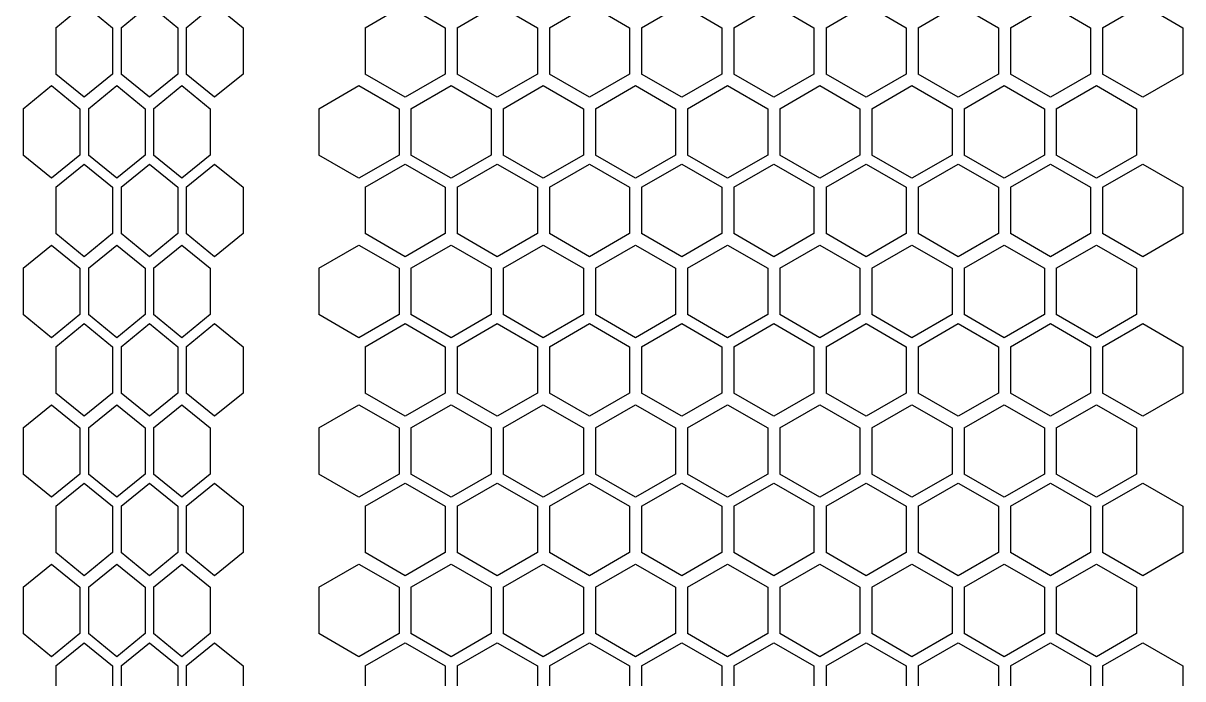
# Model space of a CAD drawing. Header units: millimetres. Extents: x 55614 to 110757, y -66981 to -47484.
# Drawn here: x 63656.9 to 63772.7, y -50439 to -50373.5 of the extents above; entities that cross this region are included whole.
import ezdxf

# ---------------------------------------------------------------- set-up
doc = ezdxf.new("R2010")
doc.units = ezdxf.units.MM
doc.layers.add('4215-0412-2_0', color=7, linetype='Continuous')
doc.layers.add('THICK', color=7, linetype='Continuous', lineweight=0)

# ---------------------------------------------------------------- blocks, each defined once
blk = doc.blocks.new('2-1725')
at = {"layer": '4215-0412-2_0', "color": 7, "linetype": 'Continuous'}
for p, q in [((-17426.55, -71800.08), (-17423.72, -71797.77)), ((-17423.72, -71797.77), (-17420.89, -71800.08)), ((-17420.04, -71800.08), (-17417.22, -71797.77)), ((-17417.22, -71797.77), (-17414.39, -71800.08)), ((-17413.54, -71800.08), (-17410.71, -71797.77)), ((-17410.71, -71797.77), (-17407.88, -71800.08)), ((-17395.7, -71800.08), (-17391.7, -71797.77)), ((-17391.7, -71797.77), (-17387.7, -71800.08)), ((-17386.5, -71800.08), (-17382.5, -71797.77)), ((-17382.5, -71797.77), (-17378.5, -71800.08)), ((-17377.3, -71800.08), (-17373.3, -71797.77)), ((-17373.3, -71797.77), (-17369.3, -71800.08)), ((-17368.1, -71800.08), (-17364.1, -71797.77)), ((-17364.1, -71797.77), (-17360.1, -71800.08)), ((-17358.9, -71800.08), (-17354.9, -71797.77)), ((-17354.9, -71797.77), (-17350.9, -71800.08)), ((-17349.7, -71800.08), (-17345.7, -71797.77)), ((-17345.7, -71797.77), (-17341.7, -71800.08)), ((-17340.5, -71800.08), (-17336.5, -71797.77)), ((-17336.5, -71797.77), (-17332.5, -71800.08)), ((-17331.3, -71800.08), (-17327.3, -71797.77)), ((-17327.3, -71797.77), (-17323.3, -71800.08)), ((-17322.1, -71800.08), (-17318.1, -71797.77)), ((-17318.1, -71797.77), (-17314.1, -71800.08)), ((-17426.55, -71800.08), (-17426.55, -71804.7)), ((-17420.89, -71800.08), (-17420.89, -71804.7)), ((-17420.04, -71800.08), (-17420.04, -71804.7)), ((-17414.39, -71800.08), (-17414.39, -71804.7)), ((-17413.54, -71800.08), (-17413.54, -71804.7)), ((-17407.88, -71800.08), (-17407.88, -71804.7)), ((-17395.7, -71800.08), (-17395.7, -71804.7)), ((-17387.7, -71800.08), (-17387.7, -71804.7)), ((-17386.5, -71800.08), (-17386.5, -71804.7)), ((-17378.5, -71800.08), (-17378.5, -71804.7)), ((-17377.3, -71800.08), (-17377.3, -71804.7)), ((-17369.3, -71800.08), (-17369.3, -71804.7)), ((-17368.1, -71800.08), (-17368.1, -71804.7)), ((-17360.1, -71800.08), (-17360.1, -71804.7)), ((-17358.9, -71800.08), (-17358.9, -71804.7)), ((-17350.9, -71800.08), (-17350.9, -71804.7)), ((-17349.7, -71800.08), (-17349.7, -71804.7)), ((-17341.7, -71800.08), (-17341.7, -71804.7)), ((-17340.5, -71800.08), (-17340.5, -71804.7)), ((-17332.5, -71800.08), (-17332.5, -71804.7)), ((-17331.3, -71800.08), (-17331.3, -71804.7)), ((-17323.3, -71800.08), (-17323.3, -71804.7)), ((-17322.1, -71800.08), (-17322.1, -71804.7)), ((-17314.1, -71800.08), (-17314.1, -71804.7)), ((-17423.72, -71807.01), (-17426.55, -71804.7)), ((-17420.89, -71804.7), (-17423.72, -71807.01)), ((-17417.22, -71807.01), (-17420.04, -71804.7)), ((-17414.39, -71804.7), (-17417.22, -71807.01)), ((-17410.71, -71807.01), (-17413.54, -71804.7)), ((-17407.88, -71804.7), (-17410.71, -71807.01)), ((-17391.7, -71807.01), (-17395.7, -71804.7)), ((-17387.7, -71804.7), (-17391.7, -71807.01)), ((-17382.5, -71807.01), (-17386.5, -71804.7)), ((-17378.5, -71804.7), (-17382.5, -71807.01)), ((-17373.3, -71807.01), (-17377.3, -71804.7)), ((-17369.3, -71804.7), (-17373.3, -71807.01)), ((-17364.1, -71807.01), (-17368.1, -71804.7)), ((-17360.1, -71804.7), (-17364.1, -71807.01)), ((-17354.9, -71807.01), (-17358.9, -71804.7)), ((-17350.9, -71804.7), (-17354.9, -71807.01)), ((-17345.7, -71807.01), (-17349.7, -71804.7)), ((-17341.7, -71804.7), (-17345.7, -71807.01)), ((-17336.5, -71807.01), (-17340.5, -71804.7)), ((-17332.5, -71804.7), (-17336.5, -71807.01)), ((-17327.3, -71807.01), (-17331.3, -71804.7)), ((-17323.3, -71804.7), (-17327.3, -71807.01)), ((-17318.1, -71807.01), (-17322.1, -71804.7)), ((-17314.1, -71804.7), (-17318.1, -71807.01)), ((-17429.82, -71808.17), (-17426.99, -71805.86)), ((-17426.99, -71805.86), (-17424.16, -71808.17)), ((-17423.31, -71808.17), (-17420.48, -71805.86)), ((-17420.48, -71805.86), (-17417.65, -71808.17)), ((-17416.81, -71808.17), (-17413.98, -71805.86)), ((-17413.98, -71805.86), (-17411.15, -71808.17)), ((-17400.32, -71808.17), (-17396.32, -71805.86)), ((-17396.32, -71805.86), (-17392.31, -71808.17)), ((-17391.12, -71808.17), (-17387.12, -71805.86)), ((-17387.12, -71805.86), (-17383.11, -71808.17)), ((-17381.92, -71808.17), (-17377.92, -71805.86)), ((-17377.92, -71805.86), (-17373.91, -71808.17)), ((-17372.72, -71808.17), (-17368.72, -71805.86)), ((-17368.72, -71805.86), (-17364.71, -71808.17)), ((-17363.52, -71808.17), (-17359.52, -71805.86)), ((-17359.52, -71805.86), (-17355.51, -71808.17)), ((-17354.32, -71808.17), (-17350.32, -71805.86)), ((-17350.32, -71805.86), (-17346.31, -71808.17)), ((-17345.12, -71808.17), (-17341.12, -71805.86)), ((-17341.12, -71805.86), (-17337.11, -71808.17)), ((-17335.92, -71808.17), (-17331.92, -71805.86)), ((-17331.92, -71805.86), (-17327.91, -71808.17)), ((-17326.72, -71808.17), (-17322.72, -71805.86)), ((-17322.72, -71805.86), (-17318.71, -71808.17)), ((-17429.82, -71808.17), (-17429.82, -71812.79)), ((-17424.16, -71808.17), (-17424.16, -71812.79)), ((-17423.31, -71808.17), (-17423.31, -71812.79)), ((-17417.65, -71808.17), (-17417.65, -71812.79)), ((-17416.81, -71808.17), (-17416.81, -71812.79)), ((-17411.15, -71808.17), (-17411.15, -71812.79)), ((-17400.32, -71808.17), (-17400.32, -71812.79)), ((-17392.31, -71808.17), (-17392.31, -71812.79)), ((-17391.12, -71808.17), (-17391.12, -71812.79)), ((-17383.11, -71808.17), (-17383.11, -71812.79)), ((-17381.92, -71808.17), (-17381.92, -71812.79)), ((-17373.91, -71808.17), (-17373.91, -71812.79)), ((-17372.72, -71808.17), (-17372.72, -71812.79)), ((-17364.71, -71808.17), (-17364.71, -71812.79)), ((-17363.52, -71808.17), (-17363.52, -71812.79)), ((-17355.51, -71808.17), (-17355.51, -71812.79)), ((-17354.32, -71808.17), (-17354.32, -71812.79)), ((-17346.31, -71808.17), (-17346.31, -71812.79)), ((-17345.12, -71808.17), (-17345.12, -71812.79)), ((-17337.11, -71808.17), (-17337.11, -71812.79)), ((-17335.92, -71808.17), (-17335.92, -71812.79)), ((-17327.91, -71808.17), (-17327.91, -71812.79)), ((-17326.72, -71808.17), (-17326.72, -71812.79)), ((-17318.71, -71808.17), (-17318.71, -71812.79)), ((-17426.99, -71815.1), (-17429.82, -71812.79)), ((-17424.16, -71812.79), (-17426.99, -71815.1)), ((-17420.48, -71815.1), (-17423.31, -71812.79)), ((-17417.65, -71812.79), (-17420.48, -71815.1)), ((-17413.98, -71815.1), (-17416.81, -71812.79)), ((-17411.15, -71812.79), (-17413.98, -71815.1)), ((-17396.32, -71815.1), (-17400.32, -71812.79)), ((-17392.31, -71812.79), (-17396.32, -71815.1)), ((-17387.12, -71815.1), (-17391.12, -71812.79)), ((-17383.11, -71812.79), (-17387.12, -71815.1)), ((-17377.92, -71815.1), (-17381.92, -71812.79)), ((-17373.91, -71812.79), (-17377.92, -71815.1)), ((-17368.72, -71815.1), (-17372.72, -71812.79)), ((-17364.71, -71812.79), (-17368.72, -71815.1)), ((-17359.52, -71815.1), (-17363.52, -71812.79)), ((-17355.51, -71812.79), (-17359.52, -71815.1)), ((-17350.32, -71815.1), (-17354.32, -71812.79)), ((-17346.31, -71812.79), (-17350.32, -71815.1)), ((-17341.12, -71815.1), (-17345.12, -71812.79)), ((-17337.11, -71812.79), (-17341.12, -71815.1)), ((-17331.92, -71815.1), (-17335.92, -71812.79)), ((-17327.91, -71812.79), (-17331.92, -71815.1)), ((-17322.72, -71815.1), (-17326.72, -71812.79)), ((-17318.71, -71812.79), (-17322.72, -71815.1)), ((-17426.55, -71816.01), (-17423.72, -71813.7)), ((-17423.72, -71813.7), (-17420.89, -71816.01)), ((-17420.04, -71816.01), (-17417.22, -71813.7)), ((-17417.22, -71813.7), (-17414.39, -71816.01)), ((-17413.54, -71816.01), (-17410.71, -71813.7)), ((-17410.71, -71813.7), (-17407.88, -71816.01)), ((-17395.7, -71816.01), (-17391.7, -71813.7)), ((-17391.7, -71813.7), (-17387.7, -71816.01)), ((-17386.5, -71816.01), (-17382.5, -71813.7)), ((-17382.5, -71813.7), (-17378.5, -71816.01)), ((-17377.3, -71816.01), (-17373.3, -71813.7)), ((-17373.3, -71813.7), (-17369.3, -71816.01)), ((-17368.1, -71816.01), (-17364.1, -71813.7)), ((-17364.1, -71813.7), (-17360.1, -71816.01)), ((-17358.9, -71816.01), (-17354.9, -71813.7)), ((-17354.9, -71813.7), (-17350.9, -71816.01)), ((-17349.7, -71816.01), (-17345.7, -71813.7)), ((-17345.7, -71813.7), (-17341.7, -71816.01)), ((-17340.5, -71816.01), (-17336.5, -71813.7)), ((-17336.5, -71813.7), (-17332.5, -71816.01)), ((-17331.3, -71816.01), (-17327.3, -71813.7)), ((-17327.3, -71813.7), (-17323.3, -71816.01)), ((-17322.1, -71816.01), (-17318.1, -71813.7)), ((-17318.1, -71813.7), (-17314.1, -71816.01)), ((-17426.55, -71816.01), (-17426.55, -71820.63)), ((-17420.89, -71816.01), (-17420.89, -71820.63)), ((-17420.04, -71816.01), (-17420.04, -71820.63)), ((-17414.39, -71816.01), (-17414.39, -71820.63)), ((-17413.54, -71816.01), (-17413.54, -71820.63)), ((-17407.88, -71816.01), (-17407.88, -71820.63)), ((-17395.7, -71816.01), (-17395.7, -71820.63)), ((-17387.7, -71816.01), (-17387.7, -71820.63)), ((-17386.5, -71816.01), (-17386.5, -71820.63)), ((-17378.5, -71816.01), (-17378.5, -71820.63)), ((-17377.3, -71816.01), (-17377.3, -71820.63)), ((-17369.3, -71816.01), (-17369.3, -71820.63)), ((-17368.1, -71816.01), (-17368.1, -71820.63)), ((-17360.1, -71816.01), (-17360.1, -71820.63)), ((-17358.9, -71816.01), (-17358.9, -71820.63)), ((-17350.9, -71816.01), (-17350.9, -71820.63)), ((-17349.7, -71816.01), (-17349.7, -71820.63)), ((-17341.7, -71816.01), (-17341.7, -71820.63)), ((-17340.5, -71816.01), (-17340.5, -71820.63)), ((-17332.5, -71816.01), (-17332.5, -71820.63)), ((-17331.3, -71816.01), (-17331.3, -71820.63)), ((-17323.3, -71816.01), (-17323.3, -71820.63)), ((-17322.1, -71816.01), (-17322.1, -71820.63)), ((-17314.1, -71816.01), (-17314.1, -71820.63)), ((-17423.72, -71822.94), (-17426.55, -71820.63)), ((-17420.89, -71820.63), (-17423.72, -71822.94)), ((-17417.22, -71822.94), (-17420.04, -71820.63)), ((-17414.39, -71820.63), (-17417.22, -71822.94)), ((-17410.71, -71822.94), (-17413.54, -71820.63)), ((-17407.88, -71820.63), (-17410.71, -71822.94)), ((-17391.7, -71822.94), (-17395.7, -71820.63)), ((-17387.7, -71820.63), (-17391.7, -71822.94)), ((-17382.5, -71822.94), (-17386.5, -71820.63)), ((-17378.5, -71820.63), (-17382.5, -71822.94)), ((-17373.3, -71822.94), (-17377.3, -71820.63)), ((-17369.3, -71820.63), (-17373.3, -71822.94)), ((-17364.1, -71822.94), (-17368.1, -71820.63)), ((-17360.1, -71820.63), (-17364.1, -71822.94)), ((-17354.9, -71822.94), (-17358.9, -71820.63)), ((-17350.9, -71820.63), (-17354.9, -71822.94)), ((-17345.7, -71822.94), (-17349.7, -71820.63)), ((-17341.7, -71820.63), (-17345.7, -71822.94)), ((-17336.5, -71822.94), (-17340.5, -71820.63)), ((-17332.5, -71820.63), (-17336.5, -71822.94)), ((-17327.3, -71822.94), (-17331.3, -71820.63)), ((-17323.3, -71820.63), (-17327.3, -71822.94)), ((-17318.1, -71822.94), (-17322.1, -71820.63)), ((-17314.1, -71820.63), (-17318.1, -71822.94)), ((-17429.82, -71824.1), (-17426.99, -71821.79)), ((-17426.99, -71821.79), (-17424.16, -71824.1)), ((-17423.31, -71824.1), (-17420.48, -71821.79)), ((-17420.48, -71821.79), (-17417.65, -71824.1)), ((-17416.81, -71824.1), (-17413.98, -71821.79)), ((-17413.98, -71821.79), (-17411.15, -71824.1)), ((-17400.32, -71824.1), (-17396.32, -71821.79)), ((-17396.32, -71821.79), (-17392.31, -71824.1)), ((-17391.12, -71824.1), (-17387.12, -71821.79)), ((-17387.12, -71821.79), (-17383.11, -71824.1)), ((-17381.92, -71824.1), (-17377.92, -71821.79)), ((-17377.92, -71821.79), (-17373.91, -71824.1)), ((-17372.72, -71824.1), (-17368.72, -71821.79)), ((-17368.72, -71821.79), (-17364.71, -71824.1)), ((-17363.52, -71824.1), (-17359.52, -71821.79)), ((-17359.52, -71821.79), (-17355.51, -71824.1)), ((-17354.32, -71824.1), (-17350.32, -71821.79)), ((-17350.32, -71821.79), (-17346.31, -71824.1)), ((-17345.12, -71824.1), (-17341.12, -71821.79)), ((-17341.12, -71821.79), (-17337.11, -71824.1)), ((-17335.92, -71824.1), (-17331.92, -71821.79)), ((-17331.92, -71821.79), (-17327.91, -71824.1)), ((-17326.72, -71824.1), (-17322.72, -71821.79)), ((-17322.72, -71821.79), (-17318.71, -71824.1)), ((-17429.82, -71824.1), (-17429.82, -71828.72)), ((-17424.16, -71824.1), (-17424.16, -71828.72)), ((-17423.31, -71824.1), (-17423.31, -71828.72)), ((-17417.65, -71824.1), (-17417.65, -71828.72)), ((-17416.81, -71824.1), (-17416.81, -71828.72)), ((-17411.15, -71824.1), (-17411.15, -71828.72)), ((-17400.32, -71824.1), (-17400.32, -71828.72)), ((-17392.31, -71824.1), (-17392.31, -71828.72)), ((-17391.12, -71824.1), (-17391.12, -71828.72)), ((-17383.11, -71824.1), (-17383.11, -71828.72)), ((-17381.92, -71824.1), (-17381.92, -71828.72)), ((-17373.91, -71824.1), (-17373.91, -71828.72)), ((-17372.72, -71824.1), (-17372.72, -71828.72)), ((-17364.71, -71824.1), (-17364.71, -71828.72)), ((-17363.52, -71824.1), (-17363.52, -71828.72)), ((-17355.51, -71824.1), (-17355.51, -71828.72)), ((-17354.32, -71824.1), (-17354.32, -71828.72)), ((-17346.31, -71824.1), (-17346.31, -71828.72)), ((-17345.12, -71824.1), (-17345.12, -71828.72)), ((-17337.11, -71824.1), (-17337.11, -71828.72)), ((-17335.92, -71824.1), (-17335.92, -71828.72)), ((-17327.91, -71824.1), (-17327.91, -71828.72)), ((-17326.72, -71824.1), (-17326.72, -71828.72)), ((-17318.71, -71824.1), (-17318.71, -71828.72)), ((-17426.99, -71831.03), (-17429.82, -71828.72)), ((-17424.16, -71828.72), (-17426.99, -71831.03)), ((-17420.48, -71831.03), (-17423.31, -71828.72)), ((-17417.65, -71828.72), (-17420.48, -71831.03)), ((-17413.98, -71831.03), (-17416.81, -71828.72)), ((-17411.15, -71828.72), (-17413.98, -71831.03)), ((-17396.32, -71831.03), (-17400.32, -71828.72)), ((-17392.31, -71828.72), (-17396.32, -71831.03)), ((-17387.12, -71831.03), (-17391.12, -71828.72)), ((-17383.11, -71828.72), (-17387.12, -71831.03)), ((-17377.92, -71831.03), (-17381.92, -71828.72)), ((-17373.91, -71828.72), (-17377.92, -71831.03)), ((-17368.72, -71831.03), (-17372.72, -71828.72)), ((-17364.71, -71828.72), (-17368.72, -71831.03)), ((-17359.52, -71831.03), (-17363.52, -71828.72)), ((-17355.51, -71828.72), (-17359.52, -71831.03)), ((-17350.32, -71831.03), (-17354.32, -71828.72)), ((-17346.31, -71828.72), (-17350.32, -71831.03)), ((-17341.12, -71831.03), (-17345.12, -71828.72)), ((-17337.11, -71828.72), (-17341.12, -71831.03)), ((-17331.92, -71831.03), (-17335.92, -71828.72)), ((-17327.91, -71828.72), (-17331.92, -71831.03)), ((-17322.72, -71831.03), (-17326.72, -71828.72)), ((-17318.71, -71828.72), (-17322.72, -71831.03)), ((-17426.55, -71831.94), (-17423.72, -71829.63)), ((-17423.72, -71829.63), (-17420.89, -71831.94)), ((-17420.04, -71831.94), (-17417.22, -71829.63)), ((-17417.22, -71829.63), (-17414.39, -71831.94)), ((-17413.54, -71831.94), (-17410.71, -71829.63)), ((-17410.71, -71829.63), (-17407.88, -71831.94)), ((-17395.7, -71831.94), (-17391.7, -71829.63)), ((-17391.7, -71829.63), (-17387.7, -71831.94)), ((-17386.5, -71831.94), (-17382.5, -71829.63)), ((-17382.5, -71829.63), (-17378.5, -71831.94)), ((-17377.3, -71831.94), (-17373.3, -71829.63)), ((-17373.3, -71829.63), (-17369.3, -71831.94)), ((-17368.1, -71831.94), (-17364.1, -71829.63)), ((-17364.1, -71829.63), (-17360.1, -71831.94)), ((-17358.9, -71831.94), (-17354.9, -71829.63)), ((-17354.9, -71829.63), (-17350.9, -71831.94)), ((-17349.7, -71831.94), (-17345.7, -71829.63)), ((-17345.7, -71829.63), (-17341.7, -71831.94)), ((-17340.5, -71831.94), (-17336.5, -71829.63)), ((-17336.5, -71829.63), (-17332.5, -71831.94)), ((-17331.3, -71831.94), (-17327.3, -71829.63)), ((-17327.3, -71829.63), (-17323.3, -71831.94)), ((-17322.1, -71831.94), (-17318.1, -71829.63)), ((-17318.1, -71829.63), (-17314.1, -71831.94)), ((-17426.55, -71831.94), (-17426.55, -71836.56)), ((-17420.89, -71831.94), (-17420.89, -71836.56)), ((-17420.04, -71831.94), (-17420.04, -71836.56)), ((-17414.39, -71831.94), (-17414.39, -71836.56)), ((-17413.54, -71831.94), (-17413.54, -71836.56)), ((-17407.88, -71831.94), (-17407.88, -71836.56)), ((-17395.7, -71831.94), (-17395.7, -71836.56)), ((-17387.7, -71831.94), (-17387.7, -71836.56)), ((-17386.5, -71831.94), (-17386.5, -71836.56)), ((-17378.5, -71831.94), (-17378.5, -71836.56)), ((-17377.3, -71831.94), (-17377.3, -71836.56)), ((-17369.3, -71831.94), (-17369.3, -71836.56)), ((-17368.1, -71831.94), (-17368.1, -71836.56)), ((-17360.1, -71831.94), (-17360.1, -71836.56)), ((-17358.9, -71831.94), (-17358.9, -71836.56)), ((-17350.9, -71831.94), (-17350.9, -71836.56)), ((-17349.7, -71831.94), (-17349.7, -71836.56)), ((-17341.7, -71831.94), (-17341.7, -71836.56)), ((-17340.5, -71831.94), (-17340.5, -71836.56)), ((-17332.5, -71831.94), (-17332.5, -71836.56)), ((-17331.3, -71831.94), (-17331.3, -71836.56)), ((-17323.3, -71831.94), (-17323.3, -71836.56)), ((-17322.1, -71831.94), (-17322.1, -71836.56)), ((-17314.1, -71831.94), (-17314.1, -71836.56)), ((-17423.72, -71838.87), (-17426.55, -71836.56)), ((-17420.89, -71836.56), (-17423.72, -71838.87)), ((-17417.22, -71838.87), (-17420.04, -71836.56)), ((-17414.39, -71836.56), (-17417.22, -71838.87)), ((-17410.71, -71838.87), (-17413.54, -71836.56)), ((-17407.88, -71836.56), (-17410.71, -71838.87)), ((-17391.7, -71838.87), (-17395.7, -71836.56)), ((-17387.7, -71836.56), (-17391.7, -71838.87)), ((-17382.5, -71838.87), (-17386.5, -71836.56)), ((-17378.5, -71836.56), (-17382.5, -71838.87)), ((-17373.3, -71838.87), (-17377.3, -71836.56)), ((-17369.3, -71836.56), (-17373.3, -71838.87)), ((-17364.1, -71838.87), (-17368.1, -71836.56)), ((-17360.1, -71836.56), (-17364.1, -71838.87)), ((-17354.9, -71838.87), (-17358.9, -71836.56)), ((-17350.9, -71836.56), (-17354.9, -71838.87)), ((-17345.7, -71838.87), (-17349.7, -71836.56)), ((-17341.7, -71836.56), (-17345.7, -71838.87)), ((-17336.5, -71838.87), (-17340.5, -71836.56)), ((-17332.5, -71836.56), (-17336.5, -71838.87)), ((-17327.3, -71838.87), (-17331.3, -71836.56)), ((-17323.3, -71836.56), (-17327.3, -71838.87)), ((-17318.1, -71838.87), (-17322.1, -71836.56)), ((-17314.1, -71836.56), (-17318.1, -71838.87)), ((-17429.82, -71840.03), (-17426.99, -71837.72)), ((-17426.99, -71837.72), (-17424.16, -71840.03)), ((-17423.31, -71840.03), (-17420.48, -71837.72)), ((-17420.48, -71837.72), (-17417.65, -71840.03)), ((-17416.81, -71840.03), (-17413.98, -71837.72)), ((-17413.98, -71837.72), (-17411.15, -71840.03)), ((-17400.32, -71840.03), (-17396.32, -71837.72)), ((-17396.32, -71837.72), (-17392.31, -71840.03)), ((-17391.12, -71840.03), (-17387.12, -71837.72)), ((-17387.12, -71837.72), (-17383.11, -71840.03)), ((-17381.92, -71840.03), (-17377.92, -71837.72)), ((-17377.92, -71837.72), (-17373.91, -71840.03)), ((-17372.72, -71840.03), (-17368.72, -71837.72)), ((-17368.72, -71837.72), (-17364.71, -71840.03)), ((-17363.52, -71840.03), (-17359.52, -71837.72)), ((-17359.52, -71837.72), (-17355.51, -71840.03)), ((-17354.32, -71840.03), (-17350.32, -71837.72)), ((-17350.32, -71837.72), (-17346.31, -71840.03)), ((-17345.12, -71840.03), (-17341.12, -71837.72)), ((-17341.12, -71837.72), (-17337.11, -71840.03)), ((-17335.92, -71840.03), (-17331.92, -71837.72)), ((-17331.92, -71837.72), (-17327.91, -71840.03)), ((-17326.72, -71840.03), (-17322.72, -71837.72)), ((-17322.72, -71837.72), (-17318.71, -71840.03)), ((-17429.82, -71840.03), (-17429.82, -71844.65)), ((-17424.16, -71840.03), (-17424.16, -71844.65)), ((-17423.31, -71840.03), (-17423.31, -71844.65)), ((-17417.65, -71840.03), (-17417.65, -71844.65)), ((-17416.81, -71840.03), (-17416.81, -71844.65)), ((-17411.15, -71840.03), (-17411.15, -71844.65)), ((-17400.32, -71840.03), (-17400.32, -71844.65)), ((-17392.31, -71840.03), (-17392.31, -71844.65)), ((-17391.12, -71840.03), (-17391.12, -71844.65)), ((-17383.11, -71840.03), (-17383.11, -71844.65)), ((-17381.92, -71840.03), (-17381.92, -71844.65)), ((-17373.91, -71840.03), (-17373.91, -71844.65)), ((-17372.72, -71840.03), (-17372.72, -71844.65)), ((-17364.71, -71840.03), (-17364.71, -71844.65)), ((-17363.52, -71840.03), (-17363.52, -71844.65)), ((-17355.51, -71840.03), (-17355.51, -71844.65)), ((-17354.32, -71840.03), (-17354.32, -71844.65)), ((-17346.31, -71840.03), (-17346.31, -71844.65)), ((-17345.12, -71840.03), (-17345.12, -71844.65)), ((-17337.11, -71840.03), (-17337.11, -71844.65)), ((-17335.92, -71840.03), (-17335.92, -71844.65)), ((-17327.91, -71840.03), (-17327.91, -71844.65)), ((-17326.72, -71840.03), (-17326.72, -71844.65)), ((-17318.71, -71840.03), (-17318.71, -71844.65)), ((-17426.99, -71846.96), (-17429.82, -71844.65)), ((-17424.16, -71844.65), (-17426.99, -71846.96)), ((-17420.48, -71846.96), (-17423.31, -71844.65)), ((-17417.65, -71844.65), (-17420.48, -71846.96)), ((-17413.98, -71846.96), (-17416.81, -71844.65)), ((-17411.15, -71844.65), (-17413.98, -71846.96)), ((-17396.32, -71846.96), (-17400.32, -71844.65)), ((-17392.31, -71844.65), (-17396.32, -71846.96)), ((-17387.12, -71846.96), (-17391.12, -71844.65)), ((-17383.11, -71844.65), (-17387.12, -71846.96)), ((-17377.92, -71846.96), (-17381.92, -71844.65)), ((-17373.91, -71844.65), (-17377.92, -71846.96)), ((-17368.72, -71846.96), (-17372.72, -71844.65)), ((-17364.71, -71844.65), (-17368.72, -71846.96)), ((-17359.52, -71846.96), (-17363.52, -71844.65)), ((-17355.51, -71844.65), (-17359.52, -71846.96)), ((-17350.32, -71846.96), (-17354.32, -71844.65)), ((-17346.31, -71844.65), (-17350.32, -71846.96)), ((-17341.12, -71846.96), (-17345.12, -71844.65)), ((-17337.11, -71844.65), (-17341.12, -71846.96)), ((-17331.92, -71846.96), (-17335.92, -71844.65)), ((-17327.91, -71844.65), (-17331.92, -71846.96)), ((-17322.72, -71846.96), (-17326.72, -71844.65)), ((-17318.71, -71844.65), (-17322.72, -71846.96)), ((-17426.55, -71847.87), (-17423.72, -71845.56)), ((-17423.72, -71845.56), (-17420.89, -71847.87)), ((-17420.04, -71847.87), (-17417.22, -71845.56)), ((-17417.22, -71845.56), (-17414.39, -71847.87)), ((-17413.54, -71847.87), (-17410.71, -71845.56)), ((-17410.71, -71845.56), (-17407.88, -71847.87)), ((-17395.7, -71847.87), (-17391.7, -71845.56)), ((-17391.7, -71845.56), (-17387.7, -71847.87)), ((-17386.5, -71847.87), (-17382.5, -71845.56)), ((-17382.5, -71845.56), (-17378.5, -71847.87)), ((-17377.3, -71847.87), (-17373.3, -71845.56)), ((-17373.3, -71845.56), (-17369.3, -71847.87)), ((-17368.1, -71847.87), (-17364.1, -71845.56)), ((-17364.1, -71845.56), (-17360.1, -71847.87)), ((-17358.9, -71847.87), (-17354.9, -71845.56)), ((-17354.9, -71845.56), (-17350.9, -71847.87)), ((-17349.7, -71847.87), (-17345.7, -71845.56)), ((-17345.7, -71845.56), (-17341.7, -71847.87)), ((-17340.5, -71847.87), (-17336.5, -71845.56)), ((-17336.5, -71845.56), (-17332.5, -71847.87)), ((-17331.3, -71847.87), (-17327.3, -71845.56)), ((-17327.3, -71845.56), (-17323.3, -71847.87)), ((-17322.1, -71847.87), (-17318.1, -71845.56)), ((-17318.1, -71845.56), (-17314.1, -71847.87)), ((-17426.55, -71847.87), (-17426.55, -71852.49)), ((-17420.89, -71847.87), (-17420.89, -71852.49)), ((-17420.04, -71847.87), (-17420.04, -71852.49)), ((-17414.39, -71847.87), (-17414.39, -71852.49)), ((-17413.54, -71847.87), (-17413.54, -71852.49)), ((-17407.88, -71847.87), (-17407.88, -71852.49)), ((-17395.7, -71847.87), (-17395.7, -71852.49)), ((-17387.7, -71847.87), (-17387.7, -71852.49)), ((-17386.5, -71847.87), (-17386.5, -71852.49)), ((-17378.5, -71847.87), (-17378.5, -71852.49)), ((-17377.3, -71847.87), (-17377.3, -71852.49)), ((-17369.3, -71847.87), (-17369.3, -71852.49)), ((-17368.1, -71847.87), (-17368.1, -71852.49)), ((-17360.1, -71847.87), (-17360.1, -71852.49)), ((-17358.9, -71847.87), (-17358.9, -71852.49)), ((-17350.9, -71847.87), (-17350.9, -71852.49)), ((-17349.7, -71847.87), (-17349.7, -71852.49)), ((-17341.7, -71847.87), (-17341.7, -71852.49)), ((-17340.5, -71847.87), (-17340.5, -71852.49)), ((-17332.5, -71847.87), (-17332.5, -71852.49)), ((-17331.3, -71847.87), (-17331.3, -71852.49)), ((-17323.3, -71847.87), (-17323.3, -71852.49)), ((-17322.1, -71847.87), (-17322.1, -71852.49)), ((-17314.1, -71847.87), (-17314.1, -71852.49)), ((-17423.72, -71854.8), (-17426.55, -71852.49)), ((-17420.89, -71852.49), (-17423.72, -71854.8)), ((-17417.22, -71854.8), (-17420.04, -71852.49)), ((-17414.39, -71852.49), (-17417.22, -71854.8)), ((-17410.71, -71854.8), (-17413.54, -71852.49)), ((-17407.88, -71852.49), (-17410.71, -71854.8)), ((-17391.7, -71854.8), (-17395.7, -71852.49)), ((-17387.7, -71852.49), (-17391.7, -71854.8)), ((-17382.5, -71854.8), (-17386.5, -71852.49)), ((-17378.5, -71852.49), (-17382.5, -71854.8)), ((-17373.3, -71854.8), (-17377.3, -71852.49)), ((-17369.3, -71852.49), (-17373.3, -71854.8)), ((-17364.1, -71854.8), (-17368.1, -71852.49)), ((-17360.1, -71852.49), (-17364.1, -71854.8)), ((-17354.9, -71854.8), (-17358.9, -71852.49)), ((-17350.9, -71852.49), (-17354.9, -71854.8)), ((-17345.7, -71854.8), (-17349.7, -71852.49)), ((-17341.7, -71852.49), (-17345.7, -71854.8)), ((-17336.5, -71854.8), (-17340.5, -71852.49)), ((-17332.5, -71852.49), (-17336.5, -71854.8)), ((-17327.3, -71854.8), (-17331.3, -71852.49)), ((-17323.3, -71852.49), (-17327.3, -71854.8)), ((-17318.1, -71854.8), (-17322.1, -71852.49)), ((-17314.1, -71852.49), (-17318.1, -71854.8)), ((-17429.82, -71855.96), (-17426.99, -71853.65)), ((-17426.99, -71853.65), (-17424.16, -71855.96)), ((-17423.31, -71855.96), (-17420.48, -71853.65)), ((-17420.48, -71853.65), (-17417.65, -71855.96)), ((-17416.81, -71855.96), (-17413.98, -71853.65)), ((-17413.98, -71853.65), (-17411.15, -71855.96)), ((-17400.32, -71855.96), (-17396.32, -71853.65)), ((-17396.32, -71853.65), (-17392.31, -71855.96)), ((-17391.12, -71855.96), (-17387.12, -71853.65)), ((-17387.12, -71853.65), (-17383.11, -71855.96)), ((-17381.92, -71855.96), (-17377.92, -71853.65)), ((-17377.92, -71853.65), (-17373.91, -71855.96)), ((-17372.72, -71855.96), (-17368.72, -71853.65)), ((-17368.72, -71853.65), (-17364.71, -71855.96)), ((-17363.52, -71855.96), (-17359.52, -71853.65)), ((-17359.52, -71853.65), (-17355.51, -71855.96)), ((-17354.32, -71855.96), (-17350.32, -71853.65)), ((-17350.32, -71853.65), (-17346.31, -71855.96)), ((-17345.12, -71855.96), (-17341.12, -71853.65)), ((-17341.12, -71853.65), (-17337.11, -71855.96)), ((-17335.92, -71855.96), (-17331.92, -71853.65)), ((-17331.92, -71853.65), (-17327.91, -71855.96)), ((-17326.72, -71855.96), (-17322.72, -71853.65)), ((-17322.72, -71853.65), (-17318.71, -71855.96)), ((-17429.82, -71855.96), (-17429.82, -71860.58)), ((-17424.16, -71855.96), (-17424.16, -71860.58)), ((-17423.31, -71855.96), (-17423.31, -71860.58)), ((-17417.65, -71855.96), (-17417.65, -71860.58)), ((-17416.81, -71855.96), (-17416.81, -71860.58)), ((-17411.15, -71855.96), (-17411.15, -71860.58)), ((-17400.32, -71855.96), (-17400.32, -71860.58)), ((-17392.31, -71855.96), (-17392.31, -71860.58)), ((-17391.12, -71855.96), (-17391.12, -71860.58)), ((-17383.11, -71855.96), (-17383.11, -71860.58)), ((-17381.92, -71855.96), (-17381.92, -71860.58)), ((-17373.91, -71855.96), (-17373.91, -71860.58)), ((-17372.72, -71855.96), (-17372.72, -71860.58)), ((-17364.71, -71855.96), (-17364.71, -71860.58)), ((-17363.52, -71855.96), (-17363.52, -71860.58)), ((-17355.51, -71855.96), (-17355.51, -71860.58)), ((-17354.32, -71855.96), (-17354.32, -71860.58)), ((-17346.31, -71855.96), (-17346.31, -71860.58)), ((-17345.12, -71855.96), (-17345.12, -71860.58)), ((-17337.11, -71855.96), (-17337.11, -71860.58)), ((-17335.92, -71855.96), (-17335.92, -71860.58)), ((-17327.91, -71855.96), (-17327.91, -71860.58)), ((-17326.72, -71855.96), (-17326.72, -71860.58)), ((-17318.71, -71855.96), (-17318.71, -71860.58)), ((-17426.99, -71862.89), (-17429.82, -71860.58)), ((-17424.16, -71860.58), (-17426.99, -71862.89)), ((-17420.48, -71862.89), (-17423.31, -71860.58)), ((-17417.65, -71860.58), (-17420.48, -71862.89)), ((-17413.98, -71862.89), (-17416.81, -71860.58)), ((-17411.15, -71860.58), (-17413.98, -71862.89)), ((-17396.32, -71862.89), (-17400.32, -71860.58)), ((-17392.31, -71860.58), (-17396.32, -71862.89)), ((-17387.12, -71862.89), (-17391.12, -71860.58)), ((-17383.11, -71860.58), (-17387.12, -71862.89)), ((-17377.92, -71862.89), (-17381.92, -71860.58)), ((-17373.91, -71860.58), (-17377.92, -71862.89)), ((-17368.72, -71862.89), (-17372.72, -71860.58)), ((-17364.71, -71860.58), (-17368.72, -71862.89)), ((-17359.52, -71862.89), (-17363.52, -71860.58)), ((-17355.51, -71860.58), (-17359.52, -71862.89)), ((-17350.32, -71862.89), (-17354.32, -71860.58)), ((-17346.31, -71860.58), (-17350.32, -71862.89)), ((-17341.12, -71862.89), (-17345.12, -71860.58)), ((-17337.11, -71860.58), (-17341.12, -71862.89)), ((-17331.92, -71862.89), (-17335.92, -71860.58)), ((-17327.91, -71860.58), (-17331.92, -71862.89)), ((-17322.72, -71862.89), (-17326.72, -71860.58)), ((-17318.71, -71860.58), (-17322.72, -71862.89)), ((-17426.55, -71863.8), (-17423.72, -71861.49)), ((-17423.72, -71861.49), (-17420.89, -71863.8)), ((-17420.04, -71863.8), (-17417.22, -71861.49)), ((-17417.22, -71861.49), (-17414.39, -71863.8)), ((-17413.54, -71863.8), (-17410.71, -71861.49)), ((-17410.71, -71861.49), (-17407.88, -71863.8)), ((-17395.7, -71863.8), (-17391.7, -71861.49)), ((-17391.7, -71861.49), (-17387.7, -71863.8)), ((-17386.5, -71863.8), (-17382.5, -71861.49)), ((-17382.5, -71861.49), (-17378.5, -71863.8)), ((-17377.3, -71863.8), (-17373.3, -71861.49)), ((-17373.3, -71861.49), (-17369.3, -71863.8)), ((-17368.1, -71863.8), (-17364.1, -71861.49)), ((-17364.1, -71861.49), (-17360.1, -71863.8)), ((-17358.9, -71863.8), (-17354.9, -71861.49)), ((-17354.9, -71861.49), (-17350.9, -71863.8)), ((-17349.7, -71863.8), (-17345.7, -71861.49)), ((-17345.7, -71861.49), (-17341.7, -71863.8)), ((-17340.5, -71863.8), (-17336.5, -71861.49)), ((-17336.5, -71861.49), (-17332.5, -71863.8)), ((-17331.3, -71863.8), (-17327.3, -71861.49)), ((-17327.3, -71861.49), (-17323.3, -71863.8)), ((-17322.1, -71863.8), (-17318.1, -71861.49)), ((-17318.1, -71861.49), (-17314.1, -71863.8)), ((-17426.55, -71863.8), (-17426.55, -71868.42)), ((-17420.89, -71863.8), (-17420.89, -71868.42)), ((-17420.04, -71863.8), (-17420.04, -71868.42)), ((-17414.39, -71863.8), (-17414.39, -71868.42)), ((-17413.54, -71863.8), (-17413.54, -71868.42)), ((-17407.88, -71863.8), (-17407.88, -71868.42)), ((-17395.7, -71863.8), (-17395.7, -71868.42)), ((-17387.7, -71863.8), (-17387.7, -71868.42)), ((-17386.5, -71863.8), (-17386.5, -71868.42)), ((-17378.5, -71863.8), (-17378.5, -71868.42)), ((-17377.3, -71863.8), (-17377.3, -71868.42)), ((-17369.3, -71863.8), (-17369.3, -71868.42)), ((-17368.1, -71863.8), (-17368.1, -71868.42)), ((-17360.1, -71863.8), (-17360.1, -71868.42)), ((-17358.9, -71863.8), (-17358.9, -71868.42)), ((-17350.9, -71863.8), (-17350.9, -71868.42)), ((-17349.7, -71863.8), (-17349.7, -71868.42)), ((-17341.7, -71863.8), (-17341.7, -71868.42)), ((-17340.5, -71863.8), (-17340.5, -71868.42)), ((-17332.5, -71863.8), (-17332.5, -71868.42)), ((-17331.3, -71863.8), (-17331.3, -71868.42)), ((-17323.3, -71863.8), (-17323.3, -71868.42)), ((-17322.1, -71863.8), (-17322.1, -71868.42)), ((-17314.1, -71863.8), (-17314.1, -71868.42))]:
    blk.add_line(p, q, dxfattribs=at)

msp = doc.modelspace()

# ---------------------------------------------------------------- block references
at = {"layer": 'THICK', "lineweight": -3}
msp.add_blockref('2-1725', (81086.76, 21426.09), dxfattribs=at)

doc.saveas('drawing.dxf')
